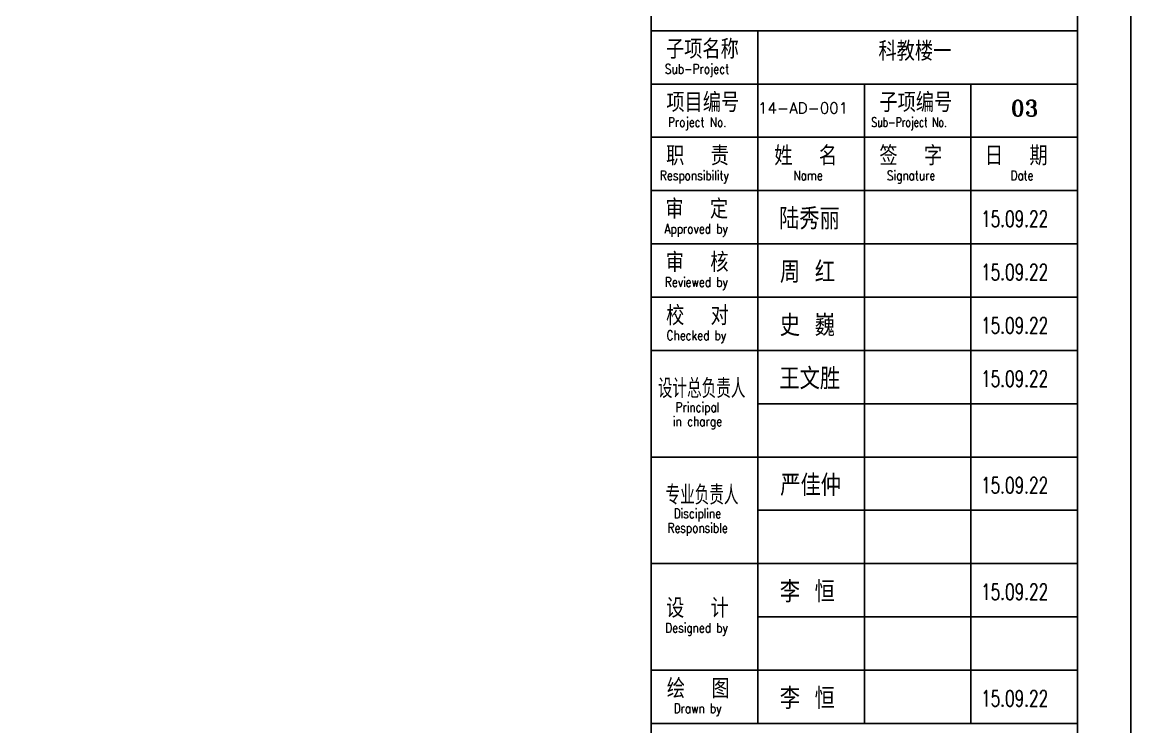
# Model space of a CAD drawing. Header units: inches. Extents: x -867 to 118033, y 851870 to 935970.
# Drawn here: x 97233 to 118033, y 867506 to 880731 of the extents above; entities that cross this region are included whole.
import ezdxf

# ---------------------------------------------------------------- set-up
doc = ezdxf.new("R2010")
doc.units = ezdxf.units.IN
doc.header["$MEASUREMENT"] = 0
doc.layers.add('图框', color=10, linetype='Continuous')
doc.styles.add('TKZ1_tjhts.shx', font='tjromant.shx', dxfattribs={"bigfont": 'tjhts.shx'})
doc.styles.add('TKZ2_tjkts.shx', font='tjromant.shx', dxfattribs={"bigfont": 'tjkts.shx'})

msp = doc.modelspace()

# ---------------------------------------------------------------- linework, layer by layer
at = {"color": 7}
for p, q in [((118033, 851870), (118033, 935970)), ((109033, 934970), (109033, 852870)), ((109033, 880570), (117033, 880570)), ((111033, 867570), (111033, 880570)), ((109033, 879570), (117033, 879570)), ((113033, 867570), (113033, 879570)), ((115033, 867570), (115033, 879570)), ((109033, 878570), (117033, 878570)), ((109033, 877570), (117033, 877570)), ((109033, 876570), (117033, 876570)), ((109033, 875570), (117033, 875570)), ((109033, 874570), (117033, 874570)), ((111033, 873570), (117033, 873570)), ((109033, 872570), (117033, 872570)), ((111033, 871570), (117033, 871570)), ((109033, 870570), (117033, 870570)), ((111033, 869570), (117033, 869570)), ((109033, 868570), (117033, 868570)), ((109033, 867570), (117033, 867570))]:
    msp.add_line(p, q, dxfattribs=at)
msp.add_lwpolyline([(117033, 852870), (117033, 934970), (1633, 934970), (1633, 852870)], close=True, dxfattribs=at)

# ---------------------------------------------------------------- texts
for s, height, style, p in [('子项名称', 360, 'TKZ2_tjkts.shx', (109310, 880044)), ('项目编号', 360, 'TKZ2_tjkts.shx', (109318, 879044)), ('子项编号', 360, 'TKZ2_tjkts.shx', (113315, 879044)), ('14-AD-001', 206.2, 'TKZ1_tjhts.shx', (111040, 879017)), ('职  责', 360, 'TKZ2_tjkts.shx', (109313, 878044)), ('姓  名', 360, 'TKZ2_tjkts.shx', (111344, 878044)), ('签  字', 360, 'TKZ2_tjkts.shx', (113315, 878044)), ('日  期', 360, 'TKZ2_tjkts.shx', (115293, 878044)), ('审  定', 360, 'TKZ2_tjkts.shx', (109301, 877044)), ('陆秀丽', 400, 'TKZ2_tjkts.shx', (111433, 876840)), ('审  核', 360, 'TKZ2_tjkts.shx', (109307, 876044)), ('周 红', 400, 'TKZ2_tjkts.shx', (111449, 875840)), ('校  对', 360, 'TKZ2_tjkts.shx', (109313, 875044)), ('史 巍', 400, 'TKZ2_tjkts.shx', (111446, 874840)), ('王文胜', 400, 'TKZ2_tjkts.shx', (111439, 873840)), ('严佳仲', 400, 'TKZ2_tjkts.shx', (111455, 871840)), ('李 恒', 400, 'TKZ2_tjkts.shx', (111446, 869840)), ('设  计', 360, 'TKZ2_tjkts.shx', (109313, 869554)), ('绘  图', 360, 'TKZ2_tjkts.shx', (109327, 868044)), ('李 恒', 400, 'TKZ2_tjkts.shx', (111446, 867840))]:
    msp.add_text(s, height=height, dxfattribs=dict(at, style=style)).set_placement(p)
for s, height, style, width, p in [('Sub-Project', 180, 'TKZ2_tjkts.shx', 0.8, (109292, 879764)), ('Project No.', 180, 'TKZ2_tjkts.shx', 0.8, (109350, 878764)), ('Sub-Project No.', 180, 'TKZ2_tjkts.shx', 0.7, (113166, 878764)), ('Responsibility', 180, 'TKZ2_tjkts.shx', 0.8, (109199, 877764)), ('Name', 180, 'TKZ2_tjkts.shx', 0.8, (111703, 877764)), ('Signature', 180, 'TKZ2_tjkts.shx', 0.8, (113457, 877764)), ('Date', 180, 'TKZ2_tjkts.shx', 0.8, (115775, 877764)), ('15.09.22', 300, 'TKZ1_tjhts.shx', 0.7, (115223, 876890)), ('Approved by', 180, 'TKZ2_tjkts.shx', 0.8, (109285, 876764)), ('15.09.22', 300, 'TKZ1_tjhts.shx', 0.7, (115223, 875890)), ('Reviewed by', 180, 'TKZ2_tjkts.shx', 0.8, (109292, 875764)), ('15.09.22', 300, 'TKZ1_tjhts.shx', 0.7, (115223, 874890)), ('Checked by', 180, 'TKZ2_tjkts.shx', 0.8, (109323, 874764)), ('设计总负责人', 360, 'TKZ2_tjkts.shx', 0.8, (109160, 873677)), ('15.09.22', 300, 'TKZ1_tjhts.shx', 0.7, (115223, 873890)), ('Principal', 180, 'TKZ2_tjkts.shx', 0.8, (109491, 873415)), ('in charge', 180, 'TKZ2_tjkts.shx', 0.8, (109443, 873150)), ('15.09.22', 300, 'TKZ1_tjhts.shx', 0.7, (115223, 871890)), ('专业负责人', 360, 'TKZ2_tjkts.shx', 0.8, (109304, 871677)), ('Discipline', 180, 'TKZ2_tjkts.shx', 0.8, (109457, 871422)), ('Responsible', 180, 'TKZ2_tjkts.shx', 0.8, (109340, 871150)), ('15.09.22', 300, 'TKZ1_tjhts.shx', 0.7, (115223, 869890)), ('Designed by', 180, 'TKZ2_tjkts.shx', 0.8, (109299, 869274)), ('15.09.22', 300, 'TKZ1_tjhts.shx', 0.7, (115223, 867890)), ('Drawn by', 180, 'TKZ2_tjkts.shx', 0.8, (109457, 867764))]:
    msp.add_text(s, height=height, dxfattribs=dict(at, style=style, width=width)).set_placement(p)
at = {"layer": '图框', "color": 7, "style": 'TKZ1_tjhts.shx'}
for s, height, p in [('科教楼一', 360, (113297, 880006)), ('03', 300, (115783, 878965))]:
    msp.add_text(s, height=height, dxfattribs=at).set_placement(p)

doc.saveas('drawing.dxf')
